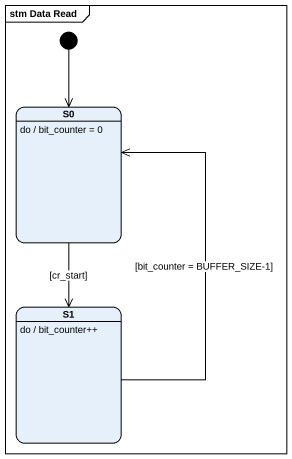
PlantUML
@startuml
mainframe stm Data Read
hide empty description
state S0
S0 : do / bit_counter = 0
state S1
S1 : do / bit_counter++
[*] --> S0
S0 --> S1 : [cr_start]
S1 -up-> S0 : [bit_counter = BUFFER_SIZE-1]
@enduml
